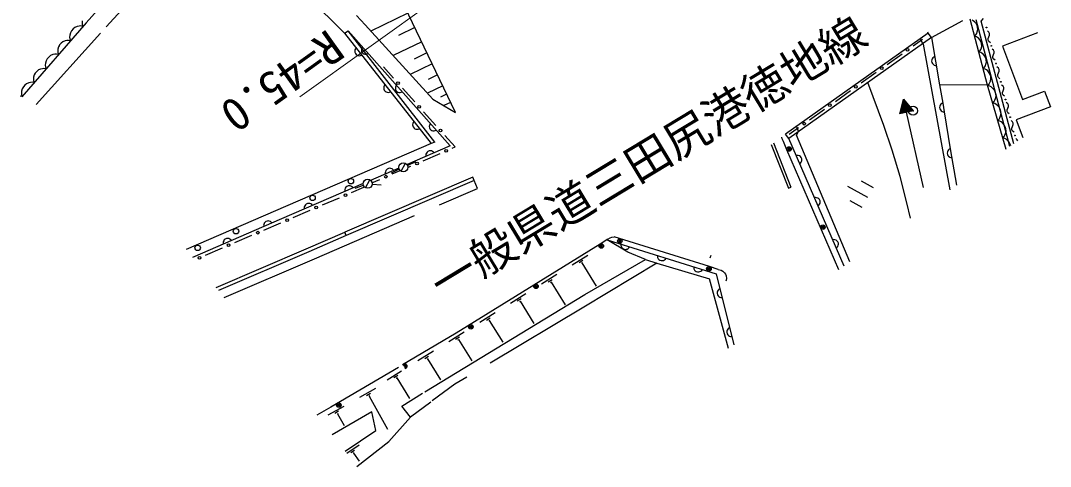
# Model space of a CAD drawing. Units: millimetres, scale not verified. Extents: x 40000 to 680004, y 20000 to 380002.
# Drawn here: x 169758 to 226449, y 251749 to 276284 of the extents above; entities that cross this region are included whole.
import ezdxf
from ezdxf.enums import TextEntityAlignment as Align

# ---------------------------------------------------------------- set-up
doc = ezdxf.new("R2010")
doc.units = ezdxf.units.MM
doc.header["$LTSCALE"] = 1000.01
doc.header["$PDMODE"] = 32
doc.header["$PDSIZE"] = 500
doc.linetypes.add('DASHED', pattern=[7.5, 6, -1.5])
doc.layers.add('M-BGD', color=7, linetype='Continuous', lineweight=25)
doc.layers.add('M-STR-HTXT', color=7, linetype='Continuous', lineweight=13)
doc.layers.add('M-BMK-HTXT', color=7, linetype='Continuous')
doc.styles.add('ＭＳ ゴシック', font='')
doc.styles.get('ＭＳ ゴシック').set_extended_font_data('MS Gothic')

msp = doc.modelspace()

# ---------------------------------------------------------------- linework, layer by layer
at = {"layer": 'M-BGD'}
for p, q in [((179639, 283507), (187583, 275591)), ((177016, 280295), (173372, 276161)), ((191084, 276685), (189036, 275705)), ((173372, 276161), (169821, 272080)), ((173153, 276277), (173145, 276172)), ((173145, 276172), (173152, 276083)), ((173152, 276083), (173190, 275967)), ((222994, 272722), (222025, 276357)), ((222204, 276275), (222134, 276315)), ((222278, 276216), (222204, 276275)), ((222363, 276121), (222278, 276216)), ((224219, 269350), (222360, 276324)), ((222411, 276015), (222363, 276121)), ((222637, 276256), (222775, 276408)), ((224436, 269506), (222637, 276256)), ((172500, 275620), (172465, 275484)), ((172566, 275729), (172500, 275620)), ((172649, 275824), (172566, 275729)), ((172747, 275906), (172649, 275824)), ((172877, 275960), (172747, 275906)), ((172980, 275982), (172877, 275960)), ((173069, 275988), (172980, 275982)), ((173190, 275967), (173069, 275988)), ((187583, 275591), (187800, 275714)), ((187583, 275591), (192352, 269520)), ((187800, 275714), (193414, 269388)), ((192564, 269589), (187800, 275714)), ((191461, 275897), (190555, 275464)), ((219724, 275597), (211874, 270036)), ((219897, 275352), (219724, 275597)), ((222349, 275507), (222390, 275577)), ((222390, 275577), (222425, 275665)), ((222440, 275905), (222411, 276015)), ((222425, 275665), (222451, 275790)), ((222451, 275790), (222440, 275905)), ((223060, 275652), (222977, 275717)), ((223101, 275576), (223060, 275652)), ((223103, 275490), (223101, 275576)), ((225743, 275604), (223814, 274877)), ((171987, 275038), (171908, 274947)), ((172081, 275115), (171987, 275038)), ((172205, 275167), (172081, 275115)), ((172302, 275188), (172205, 275167)), ((172387, 275194), (172302, 275188)), ((172502, 275174), (172387, 275194)), ((172465, 275484), (172458, 275379)), ((172458, 275379), (172464, 275290)), ((172464, 275290), (172502, 275174)), ((191838, 275110), (190263, 274356)), ((219897, 275352), (212047, 269791)), ((218886, 274889), (219402, 275258)), ((220924, 266976), (219470, 274989)), ((219897, 275352), (220351, 272758)), ((222272, 275428), (222349, 275507)), ((222373, 275399), (222272, 275428)), ((222439, 275361), (222373, 275399)), ((222510, 275305), (222439, 275361)), ((222590, 275214), (222510, 275305)), ((222635, 275115), (222590, 275214)), ((222663, 275010), (222635, 275115)), ((222674, 274901), (222663, 275010)), ((223024, 275295), (223063, 275392)), ((223025, 275208), (223024, 275295)), ((223067, 275133), (223025, 275208)), ((223063, 275392), (223103, 275490)), ((223149, 275067), (223067, 275133)), ((171535, 274410), (171405, 274357)), ((171638, 274433), (171535, 274410)), ((171726, 274439), (171638, 274433)), ((171847, 274418), (171726, 274439)), ((171812, 274713), (171805, 274613)), ((171812, 274713), (171805, 274613)), ((171805, 274613), (171811, 274529)), ((171805, 274613), (171811, 274529)), ((171811, 274529), (171847, 274418)), ((171845, 274843), (171812, 274713)), ((171845, 274843), (171812, 274713)), ((171908, 274947), (171845, 274843)), ((171893, 274922), (171845, 274843)), ((188167, 274669), (188159, 274599)), ((188159, 274599), (188166, 274541)), ((188166, 274541), (188188, 274481)), ((188188, 274723), (188167, 274669)), ((188223, 274776), (188188, 274723)), ((188188, 274481), (188237, 274418)), ((188237, 274418), (188290, 274383)), ((188290, 274383), (188344, 274363)), ((188472, 274362), (188532, 274383)), ((188520, 274736), (188516, 274666)), ((188516, 274666), (188527, 274608)), ((188538, 274792), (188520, 274736)), ((188527, 274608), (188552, 274550)), ((188570, 274847), (188538, 274792)), ((188552, 274550), (188605, 274490)), ((188605, 274490), (188660, 274459)), ((188660, 274459), (188715, 274441)), ((188715, 274441), (188786, 274437)), ((188786, 274437), (188843, 274448)), ((188843, 274448), (188901, 274473)), ((192128, 274504), (191431, 274171)), ((217461, 273873), (218287, 274463)), ((222504, 274558), (222577, 274634)), ((222611, 274528), (222504, 274558)), ((222577, 274634), (222616, 274700)), ((222681, 274487), (222611, 274528)), ((222616, 274700), (222649, 274783)), ((222649, 274783), (222674, 274901)), ((222755, 274429), (222681, 274487)), ((222840, 274333), (222755, 274429)), ((223319, 274657), (223241, 274719)), ((223285, 274317), (223323, 274410)), ((223359, 274585), (223319, 274657)), ((223323, 274410), (223360, 274503)), ((223360, 274503), (223359, 274585)), ((223814, 274877), (224921, 271939)), ((171122, 273934), (171115, 273830)), ((171115, 273830), (171121, 273741)), ((171157, 274071), (171122, 273934)), ((171224, 274180), (171157, 274071)), ((171306, 274275), (171224, 274180)), ((171405, 274357), (171306, 274275)), ((188344, 274363), (188414, 274354)), ((188414, 274354), (188472, 274362)), ((192417, 273899), (191206, 273319)), ((219919, 274121), (219910, 274058)), ((219910, 274058), (219924, 273979)), ((219940, 274175), (219919, 274121)), ((219924, 273979), (219954, 273924)), ((219981, 274233), (219940, 274175)), ((219954, 273924), (219992, 273879)), ((220025, 274271), (219981, 274233)), ((219992, 273879), (220050, 273839)), ((220081, 274301), (220025, 274271)), ((220050, 273839), (220104, 273818)), ((220104, 273818), (220167, 273809)), ((222887, 274228), (222840, 274333)), ((222867, 273790), (222902, 273878)), ((222917, 274118), (222887, 274228)), ((222902, 273878), (222928, 274003)), ((222928, 274003), (222917, 274118)), ((223286, 274235), (223285, 274317)), ((223326, 274163), (223286, 274235)), ((223404, 274101), (223326, 274163)), ((170502, 273294), (170469, 273164)), ((170566, 273398), (170502, 273294)), ((170644, 273488), (170566, 273398)), ((170738, 273566), (170644, 273488)), ((170862, 273617), (170738, 273566)), ((170960, 273639), (170862, 273617)), ((171044, 273645), (170960, 273639)), ((171159, 273624), (171044, 273645)), ((171121, 273741), (171159, 273624)), ((190292, 273116), (189731, 273743)), ((192707, 273293), (192192, 273047)), ((216036, 272857), (216862, 273447)), ((222749, 273640), (222826, 273720)), ((222856, 273610), (222749, 273640)), ((222826, 273720), (222867, 273790)), ((222926, 273569), (222856, 273610)), ((223000, 273511), (222926, 273569)), ((223085, 273415), (223000, 273511)), ((223132, 273310), (223085, 273415)), ((223162, 273200), (223132, 273310)), ((223583, 273670), (223501, 273735)), ((223547, 273313), (223587, 273410)), ((223548, 273226), (223547, 273313)), ((223625, 273594), (223583, 273670)), ((223587, 273410), (223626, 273508)), ((223626, 273508), (223625, 273594)), ((169989, 272733), (169911, 272642)), ((170083, 272810), (169989, 272733)), ((170207, 272862), (170083, 272810)), ((170305, 272883), (170207, 272862)), ((170389, 272889), (170305, 272883)), ((170504, 272869), (170389, 272889)), ((170469, 273164), (170462, 273064)), ((170462, 273064), (170468, 272980)), ((170468, 272980), (170504, 272869)), ((189778, 272700), (189757, 272645)), ((189813, 272752), (189778, 272700)), ((190409, 272683), (190392, 272627)), ((190441, 272738), (190409, 272683)), ((192997, 272688), (192150, 272283)), ((220351, 272758), (220519, 271748)), ((222994, 272722), (223071, 272802)), ((224007, 269197), (222994, 272722)), ((223112, 272675), (222999, 272705)), ((223071, 272802), (223112, 272872)), ((223112, 272872), (223147, 272960)), ((223147, 272960), (223173, 273085)), ((223173, 273085), (223162, 273200)), ((223590, 273151), (223548, 273226)), ((223672, 273085), (223590, 273151)), ((223843, 272675), (223764, 272737)), ((169849, 272113), (169735, 272133)), ((169814, 272408), (169807, 272309)), ((169807, 272309), (169813, 272224)), ((169813, 272224), (169849, 272113)), ((169847, 272538), (169814, 272408)), ((169911, 272642), (169847, 272538)), ((189757, 272645), (189749, 272575)), ((189749, 272575), (189756, 272517)), ((189756, 272517), (189777, 272457)), ((189777, 272457), (189827, 272395)), ((189827, 272395), (189879, 272360)), ((189879, 272360), (189934, 272339)), ((189934, 272339), (190004, 272331)), ((190004, 272331), (190062, 272338)), ((190062, 272338), (190122, 272359)), ((190392, 272627), (190388, 272557)), ((190388, 272557), (190398, 272500)), ((190398, 272500), (190423, 272441)), ((190423, 272441), (190476, 272382)), ((190476, 272382), (190531, 272350)), ((190531, 272350), (190587, 272332)), ((190587, 272332), (190657, 272328)), ((190657, 272328), (190715, 272339)), ((190715, 272339), (190773, 272364)), ((191457, 271811), (190781, 272568)), ((193212, 272237), (192870, 272073)), ((214611, 271841), (215437, 272431)), ((223186, 272634), (223112, 272675)), ((223266, 272574), (223186, 272634)), ((223357, 272475), (223266, 272574)), ((223409, 272365), (223357, 272475)), ((223442, 272250), (223409, 272365)), ((223431, 271997), (223456, 272129)), ((223456, 272129), (223442, 272250)), ((223808, 272335), (223846, 272428)), ((223810, 272253), (223808, 272335)), ((223849, 272181), (223810, 272253)), ((223883, 272603), (223843, 272675)), ((223846, 272428), (223884, 272521)), ((223928, 272119), (223849, 272181)), ((223884, 272521), (223883, 272603)), ((224921, 271939), (226128, 272394)), ((226128, 272394), (226449, 271542)), ((193428, 271786), (193050, 271605)), ((218155, 271155), (218354, 271969)), ((218261, 271589), (218350, 271199)), ((218288, 271698), (218399, 271210)), ((218314, 271806), (218448, 271222)), ((218341, 271915), (218497, 271233)), ((218354, 271969), (218886, 271322)), ((218389, 271926), (218545, 271244)), ((218460, 271840), (218594, 271255)), ((218531, 271753), (218643, 271266)), ((218602, 271667), (218691, 271277)), ((218673, 271581), (218740, 271288)), ((220357, 271569), (220347, 271506)), ((220378, 271623), (220357, 271569)), ((220419, 271681), (220378, 271623)), ((220464, 271718), (220419, 271681)), ((220519, 271748), (220464, 271718)), ((220519, 271748), (220602, 271255)), ((223275, 271744), (223355, 271829)), ((223388, 271714), (223275, 271744)), ((223355, 271829), (223396, 271903)), ((223462, 271673), (223388, 271714)), ((223396, 271903), (223431, 271997)), ((223542, 271612), (223462, 271673)), ((223633, 271514), (223542, 271612)), ((224098, 271708), (224020, 271770)), ((224138, 271636), (224098, 271708)), ((224101, 271461), (224139, 271554)), ((224139, 271554), (224138, 271636)), ((192623, 270506), (191947, 271263)), ((193644, 271335), (193609, 271318)), ((213186, 270825), (214013, 271415)), ((218886, 271322), (218155, 271155)), ((218182, 271263), (218204, 271166)), ((218208, 271372), (218253, 271177)), ((218235, 271481), (218302, 271188)), ((219467, 267095), (218521, 271238)), ((218744, 271494), (218789, 271299)), ((218815, 271408), (218838, 271311)), ((220347, 271506), (220360, 271427)), ((220360, 271427), (220390, 271371)), ((220390, 271371), (220428, 271327)), ((220428, 271327), (220485, 271286)), ((220485, 271286), (220539, 271265)), ((220539, 271265), (220602, 271255)), ((220602, 271255), (220940, 269236)), ((223685, 271404), (223633, 271514)), ((223672, 270942), (223707, 271036)), ((223718, 271288), (223685, 271404)), ((223707, 271036), (223732, 271168)), ((223732, 271168), (223718, 271288)), ((224064, 271368), (224101, 271461)), ((224065, 271286), (224064, 271368)), ((224105, 271214), (224065, 271286)), ((224183, 271152), (224105, 271214)), ((226449, 271542), (224559, 270830)), ((191347, 270621), (191338, 270551)), ((191338, 270551), (191346, 270493)), ((191346, 270493), (191367, 270434)), ((191368, 270676), (191347, 270621)), ((191367, 270434), (191416, 270371)), ((191402, 270729), (191368, 270676)), ((192263, 270519), (192259, 270448)), ((192259, 270448), (192270, 270391)), ((192281, 270574), (192263, 270519)), ((192312, 270629), (192281, 270574)), ((223551, 270783), (223631, 270868)), ((223664, 270753), (223551, 270783)), ((223631, 270868), (223672, 270942)), ((223738, 270712), (223664, 270753)), ((223818, 270651), (223738, 270712)), ((223909, 270552), (223818, 270651)), ((223961, 270443), (223909, 270552)), ((223994, 270327), (223961, 270443)), ((224362, 270721), (224280, 270786)), ((224326, 270364), (224365, 270461)), ((224404, 270645), (224362, 270721)), ((224365, 270461), (224405, 270559)), ((224405, 270559), (224404, 270645)), ((224559, 270830), (224925, 269859)), ((191416, 270371), (191469, 270336)), ((191469, 270336), (191524, 270315)), ((191524, 270315), (191594, 270307)), ((191594, 270307), (191652, 270314)), ((191652, 270314), (191711, 270335)), ((192270, 270391), (192295, 270333)), ((192295, 270333), (192348, 270273)), ((192348, 270273), (192403, 270241)), ((192403, 270241), (192458, 270224)), ((192458, 270224), (192529, 270219)), ((192529, 270219), (192586, 270230)), ((192586, 270230), (192644, 270255)), ((193673, 269331), (193113, 269958)), ((211686, 269775), (211665, 269875)), ((212047, 269791), (211874, 270036)), ((212071, 270030), (212588, 270399)), ((212472, 269977), (212585, 270180)), ((215413, 263006), (212472, 269977)), ((223827, 269822), (223907, 269907)), ((223907, 269907), (223948, 269981)), ((223948, 269981), (223984, 270075)), ((223984, 270075), (224008, 270206)), ((224008, 270206), (223994, 270327)), ((224327, 270277), (224326, 270364)), ((224369, 270202), (224327, 270277)), ((224451, 270136), (224369, 270202)), ((192352, 269520), (183788, 265811)), ((193414, 269388), (191033, 268358)), ((192564, 269589), (192352, 269520)), ((193524, 269266), (193673, 269331)), ((211085, 269465), (212027, 267068)), ((211212, 269553), (212167, 267123)), ((211750, 269628), (211686, 269775)), ((211948, 269169), (211750, 269628)), ((215095, 262777), (212047, 269791)), ((223940, 269792), (223827, 269822)), ((224014, 269750), (223940, 269792)), ((224094, 269690), (224014, 269750)), ((224185, 269591), (224094, 269690)), ((224237, 269481), (224185, 269591)), ((224265, 269383), (224237, 269481)), ((224622, 269726), (224543, 269788)), ((224656, 269665), (224622, 269726)), ((191918, 268570), (192849, 268974)), ((192071, 268927), (192063, 268869)), ((192063, 268869), (192069, 268806)), ((192097, 268992), (192071, 268927)), ((192131, 269040), (192097, 268992)), ((192178, 269082), (192131, 269040)), ((192252, 269114), (192178, 269082)), ((192315, 269119), (192252, 269114)), ((192373, 269112), (192315, 269119)), ((192438, 269085), (192373, 269112)), ((192486, 269051), (192438, 269085)), ((192528, 269004), (192486, 269051)), ((214801, 262564), (211948, 269169)), ((212514, 268866), (212451, 268861)), ((212572, 268859), (212514, 268866)), ((212638, 268833), (212572, 268859)), ((212685, 268799), (212638, 268833)), ((212728, 268752), (212685, 268799)), ((212760, 268679), (212728, 268752)), ((220777, 269056), (220767, 268994)), ((220767, 268994), (220781, 268915)), ((220799, 269110), (220777, 269056)), ((220781, 268915), (220810, 268859)), ((220840, 269168), (220799, 269110)), ((220810, 268859), (220848, 268815)), ((220884, 269206), (220840, 269168)), ((220848, 268815), (220906, 268774)), ((220940, 269236), (220884, 269206)), ((220906, 268774), (220960, 268752)), ((220940, 269236), (221275, 267229)), ((220960, 268752), (221022, 268742)), ((190585, 268164), (189026, 267490)), ((190020, 268149), (189947, 268117)), ((190083, 268154), (190020, 268149)), ((190141, 268147), (190083, 268154)), ((190207, 268121), (190141, 268147)), ((190707, 267994), (190953, 268429)), ((191058, 268315), (191512, 268522)), ((191094, 268213), (191243, 268278)), ((212651, 268402), (212698, 268444)), ((212698, 268444), (212732, 268492)), ((212732, 268492), (212758, 268558)), ((212758, 268558), (212765, 268616)), ((212765, 268616), (212760, 268679)), ((194648, 267666), (187599, 264632)), ((189840, 267962), (189832, 267904)), ((189832, 267904), (189837, 267841)), ((189866, 268027), (189840, 267962)), ((189900, 268075), (189866, 268027)), ((189947, 268117), (189900, 268075)), ((190604, 268105), (190151, 267892)), ((190254, 268087), (190207, 268121)), ((190208, 267844), (190655, 268041)), ((190296, 268039), (190254, 268087)), ((194727, 267483), (194648, 267666)), ((188065, 267074), (184128, 265372)), ((187634, 267063), (187608, 266997)), ((187668, 267110), (187634, 267063)), ((187715, 267152), (187668, 267110)), ((194727, 267483), (187678, 264448)), ((187789, 267184), (187715, 267152)), ((187852, 267189), (187789, 267184)), ((187910, 267182), (187852, 267189)), ((187975, 267156), (187910, 267182)), ((188023, 267122), (187975, 267156)), ((187982, 266828), (188652, 267116)), ((188065, 267074), (188023, 267122)), ((188610, 267310), (188065, 267074)), ((188625, 267216), (188157, 267042)), ((188737, 267085), (188983, 267520)), ((189088, 267350), (189536, 267547)), ((189109, 267282), (189608, 267242)), ((212027, 267068), (212167, 267123)), ((215287, 267176), (216374, 266559)), ((216030, 267473), (216683, 267103)), ((186373, 266138), (187306, 266538)), ((187608, 266997), (187601, 266939)), ((187601, 266939), (187606, 266876)), ((213522, 266547), (213459, 266541)), ((213580, 266539), (213522, 266547)), ((213646, 266513), (213580, 266539)), ((213693, 266480), (213646, 266513)), ((213736, 266432), (213693, 266480)), ((185377, 266032), (185369, 265974)), ((185369, 265974), (185375, 265911)), ((185403, 266098), (185377, 266032)), ((185437, 266145), (185403, 266098)), ((185484, 266187), (185437, 266145)), ((185557, 266219), (185484, 266187)), ((185620, 266224), (185557, 266219)), ((185678, 266217), (185620, 266224)), ((185744, 266191), (185678, 266217)), ((185791, 266157), (185744, 266191)), ((185834, 266109), (185791, 266157)), ((213659, 266083), (213706, 266125)), ((213706, 266125), (213740, 266173)), ((213768, 266359), (213736, 266432)), ((213740, 266173), (213766, 266238)), ((213766, 266238), (213773, 266296)), ((213773, 266296), (213768, 266359)), ((215414, 266385), (216066, 266016)), ((183788, 265811), (178881, 263686)), ((184128, 265372), (183143, 264946)), ((184765, 265448), (185698, 265848)), ((183143, 264946), (179224, 263251)), ((183146, 265067), (183138, 265009)), ((183145, 265067), (183138, 265009)), ((183138, 265009), (183143, 264946)), ((183138, 265009), (183143, 264946)), ((183172, 265133), (183145, 265067)), ((183167, 265122), (183146, 265067)), ((183157, 264758), (184090, 265158)), ((183157, 264758), (183407, 264865)), ((183206, 265180), (183172, 265133)), ((183253, 265222), (183206, 265180)), ((183326, 265254), (183253, 265222)), ((183389, 265259), (183326, 265254)), ((183447, 265252), (183389, 265259)), ((183513, 265226), (183447, 265252)), ((183560, 265192), (183513, 265226)), ((183602, 265145), (183560, 265192)), ((180974, 264215), (180940, 264168)), ((181021, 264257), (180974, 264215)), ((181095, 264289), (181021, 264257)), ((181158, 264294), (181095, 264289)), ((181215, 264287), (181158, 264294)), ((181281, 264261), (181215, 264287)), ((181329, 264227), (181281, 264261)), ((181371, 264180), (181329, 264227)), ((181549, 264067), (182482, 264468)), ((187678, 264448), (185620, 263564)), ((187678, 264448), (187599, 264632)), ((202082, 264249), (201657, 263986)), ((203195, 263535), (202046, 264219)), ((202046, 264219), (208054, 262353)), ((202082, 264249), (202218, 264334)), ((202218, 264334), (202313, 264369)), ((202313, 264369), (202439, 264381)), ((207688, 262743), (202439, 264381)), ((214530, 264228), (214467, 264222)), ((214588, 264220), (214530, 264228)), ((214654, 264194), (214588, 264220)), ((214701, 264160), (214654, 264194)), ((179941, 263377), (180874, 263778)), ((180914, 264102), (180906, 264044)), ((180906, 264044), (180912, 263981)), ((180940, 264168), (180914, 264102)), ((201657, 263986), (193735, 259079)), ((202809, 263982), (202810, 263919)), ((202810, 263919), (202824, 263862)), ((202824, 263862), (202857, 263799)), ((202857, 263799), (202896, 263756)), ((202896, 263756), (202947, 263719)), ((202947, 263719), (203024, 263695)), ((203024, 263695), (203087, 263697)), ((203087, 263697), (203143, 263710)), ((203143, 263710), (203206, 263743)), ((203206, 263743), (203250, 263782)), ((203250, 263782), (203286, 263834)), ((214667, 263763), (214714, 263806)), ((214744, 264113), (214701, 264160)), ((214714, 263806), (214748, 263853)), ((214776, 264040), (214744, 264113)), ((214748, 263853), (214774, 263919)), ((214774, 263919), (214781, 263977)), ((214781, 263977), (214776, 264040)), ((185620, 263564), (180656, 261430)), ((200129, 262851), (200978, 263379)), ((200500, 262964), (200713, 263096)), ((200814, 261215), (204164, 263134)), ((204164, 263134), (203195, 263535)), ((204164, 263134), (204778, 262936)), ((204811, 263360), (204813, 263297)), ((204813, 263297), (204826, 263240)), ((204826, 263240), (204859, 263178)), ((204859, 263178), (204898, 263134)), ((204898, 263134), (204950, 263097)), ((204950, 263097), (205026, 263074)), ((205026, 263074), (205089, 263075)), ((205089, 263075), (205146, 263089)), ((205146, 263089), (205208, 263122)), ((205208, 263122), (205252, 263160)), ((205252, 263160), (205289, 263212)), ((207728, 263233), (207774, 263376)), ((200633, 262929), (200686, 262962)), ((200659, 262945), (201448, 261674)), ((204778, 262936), (207686, 262072)), ((206814, 262738), (206815, 262675)), ((206815, 262675), (206829, 262618)), ((206829, 262618), (206862, 262556)), ((206862, 262556), (206901, 262512)), ((206901, 262512), (206952, 262475)), ((207148, 262467), (207211, 262500)), ((207211, 262500), (207254, 262539)), ((207254, 262539), (207291, 262590)), ((208166, 262594), (207688, 262743)), ((208166, 262594), (208318, 262547)), ((208318, 262547), (208408, 262498)), ((208408, 262498), (208505, 262405)), ((198430, 261796), (199279, 262324)), ((198801, 261909), (199013, 262041)), ((206952, 262475), (207028, 262452)), ((207028, 262452), (207092, 262453)), ((207092, 262453), (207148, 262467)), ((208727, 258231), (207686, 262072)), ((208054, 262353), (209020, 258432)), ((208505, 262405), (208563, 262324)), ((208563, 262324), (208596, 262229)), ((208607, 261996), (208589, 261938)), ((208596, 262229), (208618, 262097)), ((208618, 262097), (208607, 261996)), ((198933, 261874), (198986, 261907)), ((198960, 261890), (199734, 260643)), ((208126, 261389), (208109, 261334)), ((208163, 261450), (208126, 261389)), ((208204, 261491), (208163, 261450)), ((208258, 261525), (208204, 261491)), ((192009, 255845), (200814, 261215)), ((196730, 260742), (197580, 261269)), ((197102, 260854), (197314, 260986)), ((197234, 260819), (197287, 260852)), ((197261, 260835), (198020, 259612)), ((208109, 261334), (208104, 261271)), ((208104, 261271), (208123, 261193)), ((208123, 261193), (208157, 261139)), ((208157, 261139), (208198, 261098)), ((208198, 261098), (208259, 261061)), ((208259, 261061), (208314, 261044)), ((208314, 261044), (208378, 261039)), ((195031, 259687), (195881, 260214)), ((195402, 259800), (195615, 259931)), ((195535, 259764), (195588, 259797)), ((195561, 259781), (196306, 258581)), ((193735, 259079), (190779, 257332)), ((193332, 258632), (194182, 259159)), ((208637, 259191), (208632, 259128)), ((208632, 259128), (208651, 259050)), ((208654, 259247), (208637, 259191)), ((208691, 259307), (208654, 259247)), ((208732, 259348), (208691, 259307)), ((208786, 259382), (208732, 259348)), ((193703, 258745), (193916, 258877)), ((193836, 258709), (193889, 258742)), ((193862, 258726), (194592, 257550)), ((208651, 259050), (208685, 258997)), ((208685, 258997), (208726, 258955)), ((208726, 258955), (208787, 258919)), ((208787, 258919), (208842, 258902)), ((208842, 258902), (208906, 258897)), ((191633, 257577), (192482, 258105)), ((192004, 257690), (192216, 257822)), ((192136, 257654), (192190, 257687)), ((192163, 257671), (192878, 256518)), ((190557, 257201), (186839, 255002)), ((189934, 256522), (190729, 257016)), ((190305, 256635), (190517, 256767)), ((190437, 256600), (190490, 256633)), ((190464, 256616), (191165, 255487)), ((189292, 256029), (188420, 255540)), ((189014, 255758), (188796, 255636)), ((190739, 255071), (191890, 255772)), ((188981, 255625), (188926, 255595)), ((188954, 255610), (189964, 253804)), ((186839, 255002), (186060, 254561)), ((187547, 255052), (186674, 254564)), ((189095, 254748), (186907, 253484)), ((187268, 254782), (187050, 254660)), ((187235, 254649), (187181, 254618)), ((187208, 254634), (187565, 253995)), ((189322, 253725), (189095, 254748)), ((191214, 254456), (190739, 255071)), ((190029, 253113), (191214, 254456)), ((187618, 252580), (189322, 253725)), ((188397, 252922), (187711, 252461)), ((188272, 251749), (190029, 253113)), ((188141, 252630), (187934, 252491)), ((188119, 252495), (188067, 252460)), ((188093, 252477), (188393, 252032))]:
    msp.add_line(p, q, dxfattribs=at)
at = {"layer": 'M-BGD', "linetype": 'DASHED'}
for p, q in [((178499, 280387), (174166, 275592)), ((219897, 275352), (221627, 276292)), ((174166, 275592), (170613, 271661)), ((219724, 275597), (219708, 275639)), ((219283, 275326), (219404, 275020)), ((217280, 270510), (216400, 272875)), ((222994, 272722), (220351, 272758)), ((212585, 270180), (212482, 270439)), ((217740, 269151), (217280, 270510)), ((218170, 267713), (217740, 269151)), ((218548, 266260), (218170, 267713)), ((185938, 263180), (194915, 267044)), ((194915, 267044), (194727, 267483)), ((218739, 265402), (218548, 266260)), ((185488, 263725), (187599, 264632)), ((180528, 261593), (185488, 263725)), ((180963, 261040), (185938, 263180)), ((204778, 262936), (200757, 260509)), ((200757, 260509), (193659, 256274)), ((193659, 256274), (192418, 255351)), ((192338, 255292), (191214, 254456))]:
    msp.add_line(p, q, dxfattribs=at)
at = {"layer": 'M-BGD'}
msp.add_lwpolyline([(193693, 271232), (190043, 278860), (186768, 283666), (180606, 292158)], dxfattribs=at)
at = {"layer": 'M-BGD', "linetype": 'DASHED'}
msp.add_lwpolyline([(179865, 286735), (183112, 282029), (188724, 276046), (192449, 271954), (193693, 271232)], dxfattribs=at)
at = {"layer": 'M-BGD'}
for centre, radius in [((222929, 275900), 21), ((218586, 274676), 75), ((223195, 274893), 20), ((223453, 273918), 21), ((217162, 273660), 75), ((190536, 272842), 75), ((215737, 272644), 75), ((223718, 272911), 20), ((191702, 271537), 75), ((214312, 271628), 75), ((223974, 271944), 20), ((224231, 270969), 21), ((212887, 270612), 75), ((192868, 270232), 75), ((224497, 269962), 20), ((212063, 269219), 125), ((212063, 269219), 75), ((193186, 269120), 75), ((212063, 269219), 25), ((190830, 268211), 250), ((191581, 268424), 75), ((187942, 267444), 150), ((189872, 267696), 75), ((188860, 267303), 250), ((185833, 266527), 150), ((187644, 266683), 75), ((186036, 265993), 75), ((184428, 265303), 75), ((181614, 264693), 150), ((213921, 264916), 125), ((213921, 264916), 75), ((213921, 264916), 25), ((182819, 264613), 75), ((202747, 264154), 125), ((202747, 264154), 75), ((202747, 264154), 25), ((179505, 263776), 150), ((181211, 263923), 75), ((201723, 263880), 125), ((201723, 263880), 75), ((201723, 263880), 25), ((179603, 263232), 75), ((207651, 262624), 125), ((207651, 262624), 75), ((207651, 262624), 25), ((198133, 261656), 125), ((198133, 261656), 75), ((198133, 261656), 25), ((194543, 259433), 125), ((194543, 259433), 75), ((194543, 259433), 25), ((190915, 257267), 25), ((187280, 255118), 125), ((187280, 255118), 75), ((187280, 255118), 25)]:
    msp.add_circle(centre, radius, dxfattribs=at)
for radius, start, end in [(125, 279.0617, 160.1633), (75, 251.7072, 187.5177)]:
    msp.add_arc((190915, 257267), radius, start, end, dxfattribs=at)
msp.add_point((218886, 271322), dxfattribs=at)
at = {"layer": 'M-STR-HTXT'}
msp.add_line((185135, 272088), (197326, 280828), dxfattribs=at)

# ---------------------------------------------------------------- texts
at = {"layer": 'M-BMK-HTXT', "style": 'ＭＳ ゴシック'}
msp.add_text('一般県道三田尻港徳地線', height=1833, rotation=31.165, dxfattribs=at).set_placement((205053, 267469), align=Align.BOTTOM_CENTER)
at = {"layer": 'M-STR-HTXT', "style": 'ＭＳ ゴシック'}
msp.add_text('R=45.0', height=1833, rotation=215.636, dxfattribs=at).set_placement((186347, 276310), align=Align.BOTTOM_LEFT)

doc.saveas('drawing.dxf')
